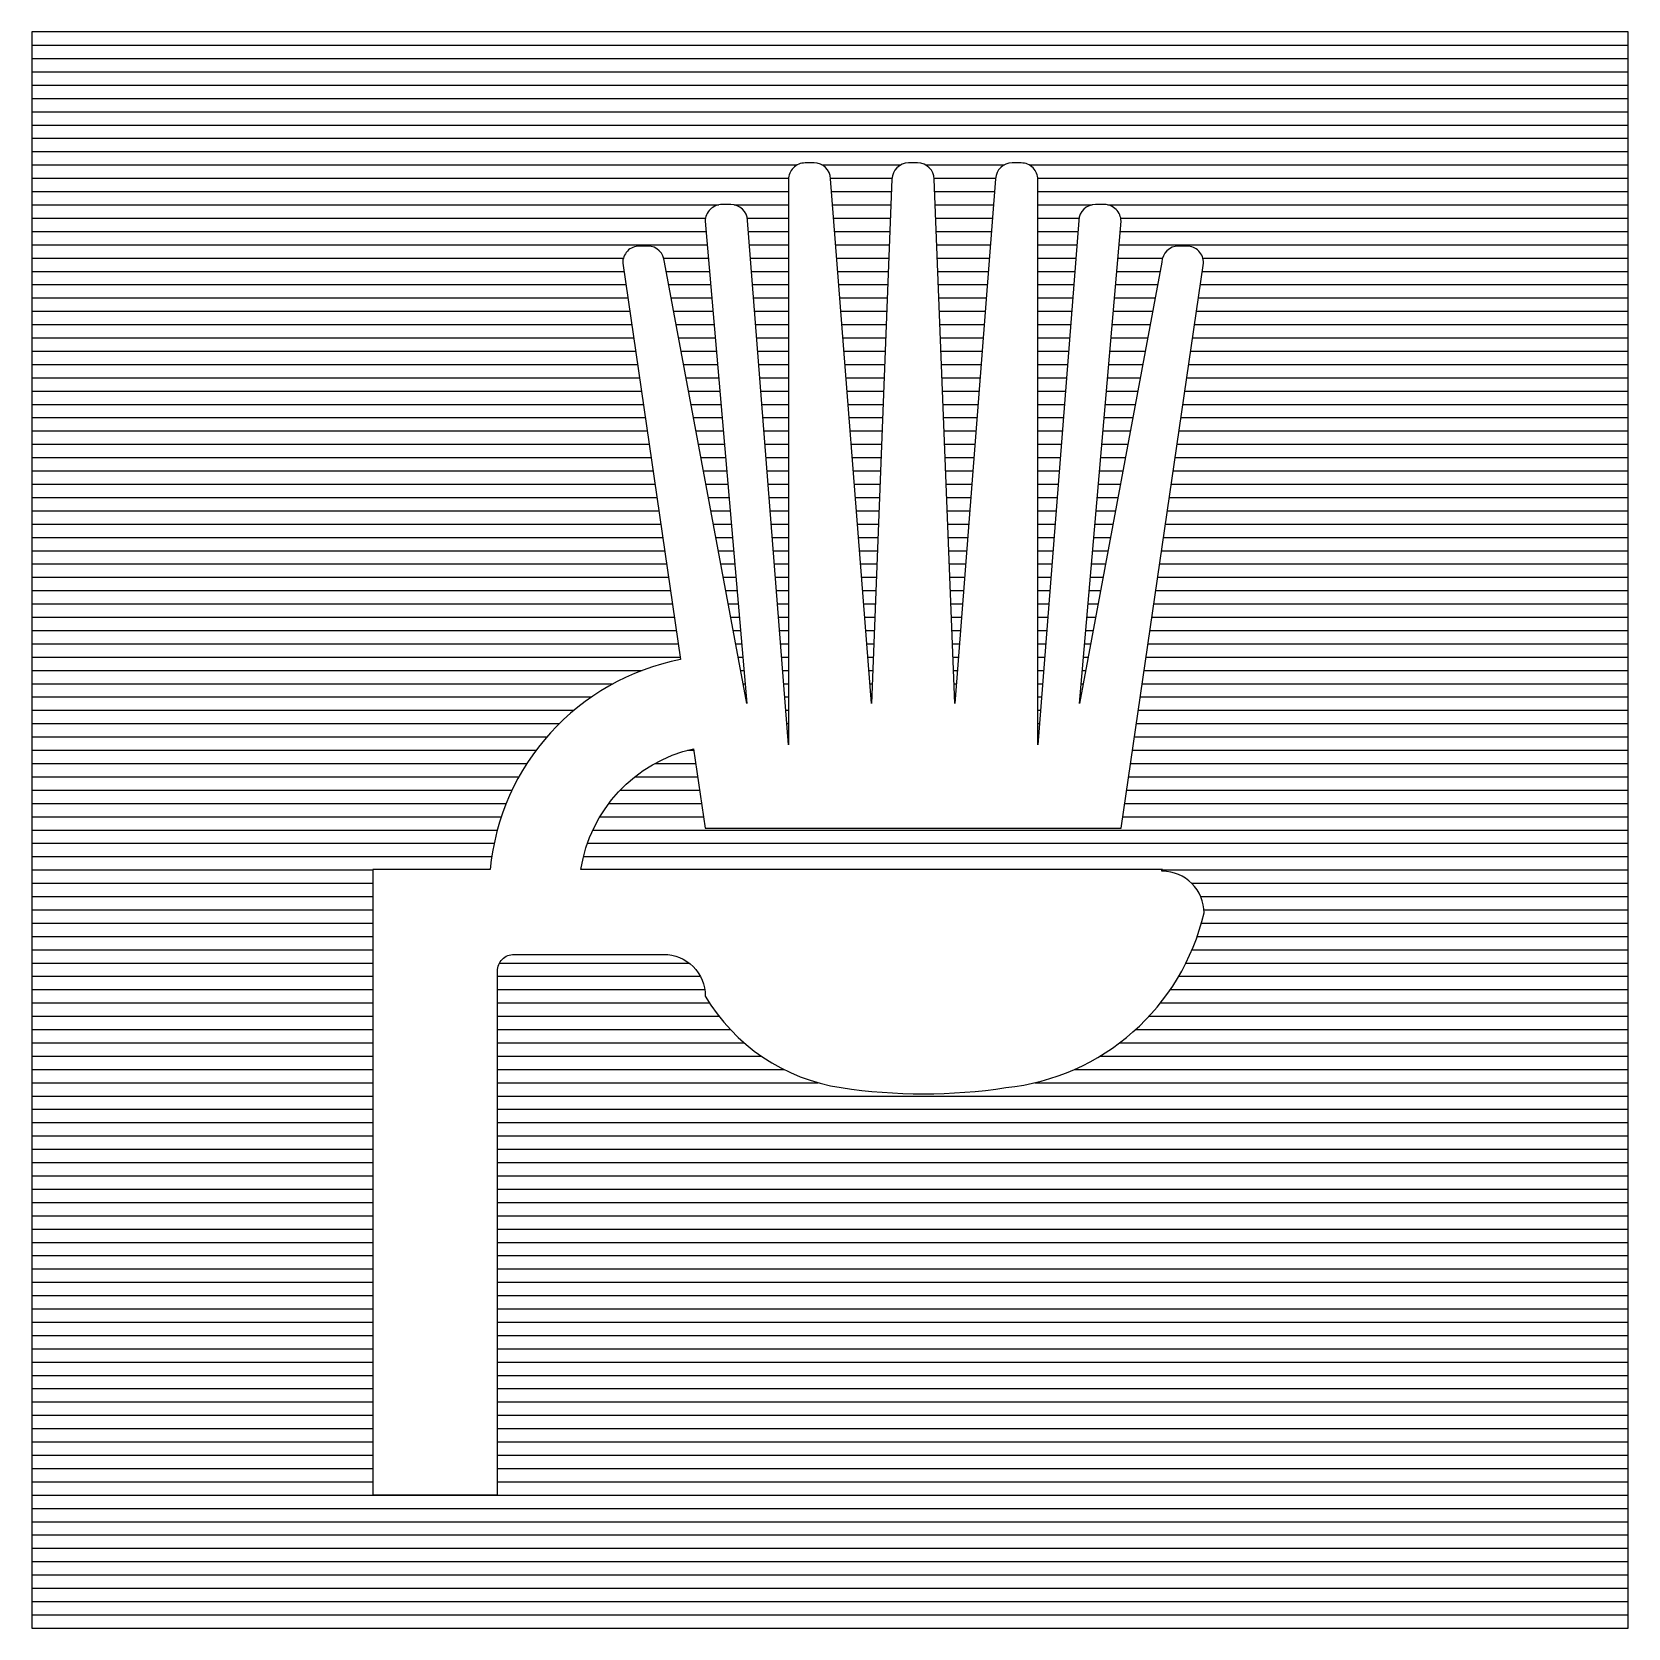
# Model space of a CAD drawing. Extents: x 24 to 36, y 74 to 86.
import ezdxf

# ---------------------------------------------------------------- set-up
doc = ezdxf.new("R2010")
doc.units = 0
doc.layers.get('0').update_dxf_attribs({"linetype": 'CONTINUOUS'})
doc.layers.add('GROEN', color=3, linetype='CONTINUOUS')
doc.layers.add('VEILIG', color=7, linetype='CONTINUOUS')

# ---------------------------------------------------------------- blocks, each defined once
blk = doc.blocks.new('*X')
at = {"color": 0}
for p, q in [((24, 55.9), (36, 55.9)), ((24, 55.8), (36, 55.8)), ((24, 55.7), (36, 55.7)), ((24, 55.6), (36, 55.6)), ((24, 55.5), (36, 55.5)), ((24, 55.4), (36, 55.4)), ((24, 55.3), (36, 55.3)), ((24, 55.2), (36, 55.2)), ((24, 55.1), (36, 55.1)), ((24, 55), (29.753, 55)), ((29.939, 55), (30.532, 55)), ((30.718, 55), (31.311, 55)), ((31.497, 55), (36, 55)), ((24, 54.9), (29.688, 54.9)), ((30.004, 54.9), (30.467, 54.9)), ((30.783, 54.9), (31.246, 54.9)), ((31.562, 54.9), (36, 54.9)), ((24, 54.8), (29.688, 54.8)), ((30.012, 54.8), (30.463, 54.8)), ((30.787, 54.8), (31.238, 54.8)), ((31.563, 54.8), (36, 54.8)), ((24, 54.7), (29.163, 54.7)), ((24, 54.6), (29.065, 54.6)), ((29.28, 54.7), (29.688, 54.7)), ((29.378, 54.6), (29.688, 54.6)), ((30.02, 54.7), (30.459, 54.7)), ((30.028, 54.6), (30.455, 54.6)), ((30.791, 54.7), (31.23, 54.7)), ((30.795, 54.6), (31.222, 54.6)), ((31.563, 54.7), (31.97, 54.7)), ((31.563, 54.6), (31.872, 54.6)), ((32.087, 54.7), (36, 54.7)), ((32.185, 54.6), (36, 54.6)), ((24, 54.5), (29.069, 54.5)), ((29.386, 54.5), (29.688, 54.5)), ((30.035, 54.5), (30.451, 54.5)), ((30.799, 54.5), (31.215, 54.5)), ((31.563, 54.5), (31.864, 54.5)), ((32.181, 54.5), (36, 54.5)), ((24, 54.4), (29.078, 54.4)), ((29.394, 54.4), (29.688, 54.4)), ((30.043, 54.4), (30.447, 54.4)), ((30.803, 54.4), (31.207, 54.4)), ((31.563, 54.4), (31.856, 54.4)), ((32.172, 54.4), (36, 54.4)), ((24, 54.3), (28.447, 54.3)), ((28.75, 54.3), (29.086, 54.3)), ((29.402, 54.3), (29.688, 54.3)), ((30.051, 54.3), (30.443, 54.3)), ((30.807, 54.3), (31.199, 54.3)), ((31.563, 54.3), (31.848, 54.3)), ((32.164, 54.3), (32.5, 54.3)), ((32.803, 54.3), (36, 54.3)), ((24, 54.2), (28.451, 54.2)), ((28.768, 54.2), (29.095, 54.2)), ((29.409, 54.2), (29.688, 54.2)), ((30.059, 54.2), (30.439, 54.2)), ((30.811, 54.2), (31.191, 54.2)), ((31.563, 54.2), (31.841, 54.2)), ((32.155, 54.2), (32.482, 54.2)), ((32.799, 54.2), (36, 54.2)), ((24, 54.1), (28.466, 54.1)), ((24, 54), (28.48, 54)), ((28.786, 54.1), (29.104, 54.1)), ((28.805, 54), (29.112, 54)), ((29.417, 54.1), (29.688, 54.1)), ((29.425, 54), (29.688, 54)), ((30.067, 54.1), (30.435, 54.1)), ((30.075, 54), (30.432, 54)), ((30.815, 54.1), (31.183, 54.1)), ((30.818, 54), (31.175, 54)), ((31.563, 54.1), (31.833, 54.1)), ((31.563, 54), (31.825, 54)), ((32.138, 54), (32.445, 54)), ((32.146, 54.1), (32.464, 54.1)), ((32.77, 54), (36, 54)), ((32.784, 54.1), (36, 54.1)), ((24, 53.9), (28.495, 53.9)), ((28.824, 53.9), (29.121, 53.9)), ((29.433, 53.9), (29.688, 53.9)), ((30.082, 53.9), (30.428, 53.9)), ((30.822, 53.9), (31.168, 53.9)), ((31.563, 53.9), (31.817, 53.9)), ((32.129, 53.9), (32.426, 53.9)), ((32.755, 53.9), (36, 53.9)), ((24, 53.8), (28.509, 53.8)), ((28.842, 53.8), (29.13, 53.8)), ((29.441, 53.8), (29.688, 53.8)), ((30.09, 53.8), (30.424, 53.8)), ((30.826, 53.8), (31.16, 53.8)), ((31.563, 53.8), (31.809, 53.8)), ((32.12, 53.8), (32.408, 53.8)), ((32.741, 53.8), (36, 53.8)), ((24, 53.7), (28.524, 53.7)), ((28.861, 53.7), (29.138, 53.7)), ((29.449, 53.7), (29.688, 53.7)), ((30.098, 53.7), (30.42, 53.7)), ((30.83, 53.7), (31.152, 53.7)), ((31.563, 53.7), (31.801, 53.7)), ((32.112, 53.7), (32.389, 53.7)), ((32.726, 53.7), (36, 53.7)), ((24, 53.6), (28.539, 53.6)), ((28.88, 53.6), (29.147, 53.6)), ((29.456, 53.6), (29.688, 53.6)), ((30.106, 53.6), (30.416, 53.6)), ((30.834, 53.6), (31.144, 53.6)), ((31.563, 53.6), (31.794, 53.6)), ((32.103, 53.6), (32.37, 53.6)), ((32.711, 53.6), (36, 53.6)), ((24, 53.5), (28.553, 53.5)), ((24, 53.4), (28.568, 53.4)), ((28.899, 53.5), (29.155, 53.5)), ((28.917, 53.4), (29.164, 53.4)), ((29.464, 53.5), (29.688, 53.5)), ((29.472, 53.4), (29.688, 53.4)), ((30.114, 53.5), (30.412, 53.5)), ((30.121, 53.4), (30.408, 53.4)), ((30.838, 53.5), (31.136, 53.5)), ((30.842, 53.4), (31.129, 53.4)), ((31.563, 53.5), (31.786, 53.5)), ((31.563, 53.4), (31.778, 53.4)), ((32.086, 53.4), (32.333, 53.4)), ((32.095, 53.5), (32.351, 53.5)), ((32.682, 53.4), (36, 53.4)), ((32.697, 53.5), (36, 53.5)), ((24, 53.3), (28.582, 53.3)), ((28.936, 53.3), (29.173, 53.3)), ((29.48, 53.3), (29.688, 53.3)), ((30.129, 53.3), (30.404, 53.3)), ((30.846, 53.3), (31.121, 53.3)), ((31.563, 53.3), (31.77, 53.3)), ((32.077, 53.3), (32.314, 53.3)), ((32.668, 53.3), (36, 53.3)), ((24, 53.2), (28.597, 53.2)), ((28.955, 53.2), (29.181, 53.2)), ((29.488, 53.2), (29.688, 53.2)), ((30.137, 53.2), (30.4, 53.2)), ((30.85, 53.2), (31.113, 53.2)), ((31.563, 53.2), (31.762, 53.2)), ((32.069, 53.2), (32.295, 53.2)), ((32.653, 53.2), (36, 53.2)), ((24, 53.1), (28.612, 53.1)), ((28.973, 53.1), (29.19, 53.1)), ((29.495, 53.1), (29.688, 53.1)), ((30.145, 53.1), (30.396, 53.1)), ((30.854, 53.1), (31.105, 53.1)), ((31.563, 53.1), (31.755, 53.1)), ((32.06, 53.1), (32.277, 53.1)), ((32.638, 53.1), (36, 53.1)), ((24, 53), (28.626, 53)), ((28.992, 53), (29.198, 53)), ((29.503, 53), (29.688, 53)), ((30.153, 53), (30.392, 53)), ((30.858, 53), (31.097, 53)), ((31.563, 53), (31.747, 53)), ((32.052, 53), (32.258, 53)), ((32.624, 53), (36, 53)), ((24, 52.9), (28.641, 52.9)), ((24, 52.8), (28.656, 52.8)), ((29.011, 52.9), (29.207, 52.9)), ((29.029, 52.8), (29.216, 52.8)), ((29.511, 52.9), (29.688, 52.9)), ((29.519, 52.8), (29.688, 52.8)), ((30.16, 52.9), (30.389, 52.9)), ((30.168, 52.8), (30.385, 52.8)), ((30.861, 52.9), (31.09, 52.9)), ((30.865, 52.8), (31.082, 52.8)), ((31.563, 52.9), (31.739, 52.9)), ((31.563, 52.8), (31.731, 52.8)), ((32.034, 52.8), (32.221, 52.8)), ((32.043, 52.9), (32.239, 52.9)), ((32.594, 52.8), (36, 52.8)), ((32.609, 52.9), (36, 52.9)), ((24, 52.7), (28.67, 52.7)), ((29.048, 52.7), (29.224, 52.7)), ((29.527, 52.7), (29.688, 52.7)), ((30.176, 52.7), (30.381, 52.7)), ((30.869, 52.7), (31.074, 52.7)), ((31.563, 52.7), (31.723, 52.7)), ((32.026, 52.7), (32.202, 52.7)), ((32.58, 52.7), (36, 52.7)), ((24, 52.6), (28.685, 52.6)), ((29.067, 52.6), (29.233, 52.6)), ((29.534, 52.6), (29.688, 52.6)), ((30.184, 52.6), (30.377, 52.6)), ((30.873, 52.6), (31.066, 52.6)), ((31.563, 52.6), (31.716, 52.6)), ((32.017, 52.6), (32.183, 52.6)), ((32.565, 52.6), (36, 52.6)), ((24, 52.5), (28.699, 52.5)), ((29.086, 52.5), (29.242, 52.5)), ((29.542, 52.5), (29.688, 52.5)), ((30.192, 52.5), (30.373, 52.5)), ((30.877, 52.5), (31.058, 52.5)), ((31.563, 52.5), (31.708, 52.5)), ((32.008, 52.5), (32.164, 52.5)), ((32.551, 52.5), (36, 52.5)), ((24, 52.4), (28.714, 52.4)), ((29.104, 52.4), (29.25, 52.4)), ((29.55, 52.4), (29.688, 52.4)), ((30.199, 52.4), (30.369, 52.4)), ((30.881, 52.4), (31.051, 52.4)), ((31.563, 52.4), (31.7, 52.4)), ((32, 52.4), (32.146, 52.4)), ((32.536, 52.4), (36, 52.4)), ((24, 52.3), (28.729, 52.3)), ((24, 52.2), (28.743, 52.2)), ((29.123, 52.3), (29.259, 52.3)), ((29.142, 52.2), (29.267, 52.2)), ((29.558, 52.3), (29.688, 52.3)), ((29.566, 52.2), (29.688, 52.2)), ((30.207, 52.3), (30.365, 52.3)), ((30.215, 52.2), (30.361, 52.2)), ((30.885, 52.3), (31.043, 52.3)), ((30.889, 52.2), (31.035, 52.2)), ((31.563, 52.3), (31.692, 52.3)), ((31.563, 52.2), (31.684, 52.2)), ((31.983, 52.2), (32.108, 52.2)), ((31.991, 52.3), (32.127, 52.3)), ((32.507, 52.2), (36, 52.2)), ((32.521, 52.3), (36, 52.3)), ((24, 52.1), (28.758, 52.1)), ((29.16, 52.1), (29.276, 52.1)), ((29.573, 52.1), (29.688, 52.1)), ((30.223, 52.1), (30.357, 52.1)), ((30.893, 52.1), (31.027, 52.1)), ((31.563, 52.1), (31.677, 52.1)), ((31.974, 52.1), (32.09, 52.1)), ((32.492, 52.1), (36, 52.1)), ((24, 52), (28.772, 52)), ((29.179, 52), (29.285, 52)), ((29.581, 52), (29.688, 52)), ((30.231, 52), (30.353, 52)), ((30.897, 52), (31.019, 52)), ((31.563, 52), (31.669, 52)), ((31.965, 52), (32.071, 52)), ((32.478, 52), (36, 52)), ((24, 51.9), (28.787, 51.9)), ((29.198, 51.9), (29.293, 51.9)), ((29.589, 51.9), (29.688, 51.9)), ((30.239, 51.9), (30.35, 51.9)), ((30.9, 51.9), (31.011, 51.9)), ((31.563, 51.9), (31.661, 51.9)), ((31.957, 51.9), (32.052, 51.9)), ((32.463, 51.9), (36, 51.9)), ((24, 51.8), (28.802, 51.8)), ((29.217, 51.8), (29.302, 51.8)), ((29.597, 51.8), (29.688, 51.8)), ((30.246, 51.8), (30.346, 51.8)), ((30.904, 51.8), (31.004, 51.8)), ((31.563, 51.8), (31.653, 51.8)), ((31.948, 51.8), (32.033, 51.8)), ((32.448, 51.8), (36, 51.8)), ((24, 51.7), (28.816, 51.7)), ((24, 51.6), (28.831, 51.6)), ((29.235, 51.7), (29.311, 51.7)), ((29.254, 51.6), (29.319, 51.6)), ((29.605, 51.7), (29.688, 51.7)), ((29.613, 51.6), (29.688, 51.6)), ((30.254, 51.7), (30.342, 51.7)), ((30.262, 51.6), (30.338, 51.6)), ((30.908, 51.7), (30.996, 51.7)), ((30.912, 51.6), (30.988, 51.6)), ((31.563, 51.7), (31.645, 51.7)), ((31.563, 51.6), (31.637, 51.6)), ((31.931, 51.6), (31.996, 51.6)), ((31.939, 51.7), (32.015, 51.7)), ((32.419, 51.6), (36, 51.6)), ((32.434, 51.7), (36, 51.7)), ((24, 51.5), (28.846, 51.5)), ((29.273, 51.5), (29.328, 51.5)), ((29.62, 51.5), (29.688, 51.5)), ((30.27, 51.5), (30.334, 51.5)), ((30.916, 51.5), (30.98, 51.5)), ((31.563, 51.5), (31.63, 51.5)), ((31.922, 51.5), (31.977, 51.5)), ((32.404, 51.5), (36, 51.5)), ((24, 51.4), (28.86, 51.4)), ((29.291, 51.4), (29.336, 51.4)), ((29.628, 51.4), (29.688, 51.4)), ((30.278, 51.4), (30.33, 51.4)), ((30.92, 51.4), (30.972, 51.4)), ((31.563, 51.4), (31.622, 51.4)), ((31.914, 51.4), (31.959, 51.4)), ((32.39, 51.4), (36, 51.4)), ((24, 51.3), (28.875, 51.3)), ((29.31, 51.3), (29.345, 51.3)), ((29.636, 51.3), (29.688, 51.3)), ((30.285, 51.3), (30.326, 51.3)), ((30.924, 51.3), (30.965, 51.3)), ((31.563, 51.3), (31.614, 51.3)), ((31.905, 51.3), (31.94, 51.3)), ((32.375, 51.3), (36, 51.3)), ((24, 51.2), (28.588, 51.2)), ((29.329, 51.2), (29.354, 51.2)), ((29.644, 51.2), (29.688, 51.2)), ((30.293, 51.2), (30.322, 51.2)), ((30.928, 51.2), (30.957, 51.2)), ((31.563, 51.2), (31.606, 51.2)), ((31.896, 51.2), (31.921, 51.2)), ((32.361, 51.2), (36, 51.2)), ((24, 51.1), (28.37, 51.1)), ((24, 51), (28.207, 51)), ((29.347, 51.1), (29.362, 51.1)), ((29.366, 51), (29.371, 51)), ((29.652, 51.1), (29.688, 51.1)), ((29.659, 51), (29.688, 51)), ((30.301, 51.1), (30.318, 51.1)), ((30.309, 51), (30.314, 51)), ((30.932, 51.1), (30.949, 51.1)), ((30.936, 51), (30.941, 51)), ((31.563, 51.1), (31.598, 51.1)), ((31.563, 51), (31.591, 51)), ((31.879, 51), (31.884, 51)), ((31.888, 51.1), (31.903, 51.1)), ((32.331, 51), (36, 51)), ((32.346, 51.1), (36, 51.1)), ((24, 50.9), (28.075, 50.9)), ((29.667, 50.9), (29.688, 50.9)), ((31.563, 50.9), (31.583, 50.9)), ((32.317, 50.9), (36, 50.9)), ((24, 50.8), (27.966, 50.8)), ((29.675, 50.8), (29.688, 50.8)), ((31.563, 50.8), (31.575, 50.8)), ((32.302, 50.8), (36, 50.8)), ((24, 50.7), (27.872, 50.7)), ((29.683, 50.7), (29.688, 50.7)), ((31.563, 50.7), (31.567, 50.7)), ((32.288, 50.7), (36, 50.7)), ((24, 50.6), (27.792, 50.6)), ((28.929, 50.6), (28.977, 50.6)), ((32.273, 50.6), (36, 50.6)), ((24, 50.5), (27.722, 50.5)), ((24, 50.4), (27.662, 50.4)), ((28.533, 50.4), (29.006, 50.4)), ((28.683, 50.5), (28.992, 50.5)), ((32.244, 50.4), (36, 50.4)), ((32.258, 50.5), (36, 50.5)), ((24, 50.3), (27.61, 50.3)), ((28.423, 50.3), (29.021, 50.3)), ((32.229, 50.3), (36, 50.3)), ((24, 50.2), (27.566, 50.2)), ((28.337, 50.2), (29.035, 50.2)), ((32.215, 50.2), (36, 50.2)), ((24, 50.1), (27.53, 50.1)), ((28.27, 50.1), (29.05, 50.1)), ((32.2, 50.1), (36, 50.1)), ((24, 50), (27.499, 50)), ((28.217, 50), (36, 50)), ((24, 49.9), (27.475, 49.9)), ((24, 49.8), (27.457, 49.8)), ((28.146, 49.8), (36, 49.8)), ((28.176, 49.9), (36, 49.9)), ((24, 49.7), (26.562, 49.7)), ((32.495, 49.7), (36, 49.7)), ((24, 49.6), (26.562, 49.6)), ((32.719, 49.6), (36, 49.6)), ((24, 49.5), (26.562, 49.5)), ((32.787, 49.5), (36, 49.5)), ((24, 49.4), (26.562, 49.4)), ((32.812, 49.4), (36, 49.4)), ((24, 49.3), (26.562, 49.3)), ((24, 49.2), (26.562, 49.2)), ((32.761, 49.2), (36, 49.2)), ((32.793, 49.3), (36, 49.3)), ((24, 49.1), (26.562, 49.1)), ((32.722, 49.1), (36, 49.1)), ((24, 49), (26.562, 49)), ((27.515, 49), (28.941, 49)), ((32.676, 49), (36, 49)), ((24, 48.9), (26.562, 48.9)), ((27.5, 48.9), (29.025, 48.9)), ((32.622, 48.9), (36, 48.9)), ((24, 48.8), (26.562, 48.8)), ((27.5, 48.8), (29.059, 48.8)), ((32.559, 48.8), (36, 48.8)), ((24, 48.7), (26.562, 48.7)), ((24, 48.6), (26.562, 48.6)), ((27.5, 48.7), (29.095, 48.7)), ((27.5, 48.6), (29.166, 48.6)), ((32.399, 48.6), (36, 48.6)), ((32.485, 48.7), (36, 48.7)), ((24, 48.5), (26.562, 48.5)), ((27.5, 48.5), (29.252, 48.5)), ((32.298, 48.5), (36, 48.5)), ((24, 48.4), (26.562, 48.4)), ((27.5, 48.4), (29.355, 48.4)), ((32.177, 48.4), (36, 48.4)), ((24, 48.3), (26.562, 48.3)), ((27.5, 48.3), (29.484, 48.3)), ((32.03, 48.3), (36, 48.3)), ((24, 48.2), (26.562, 48.2)), ((27.5, 48.2), (29.653, 48.2)), ((31.837, 48.2), (36, 48.2)), ((24, 48.1), (26.562, 48.1)), ((24, 48), (26.562, 48)), ((27.5, 48.1), (29.912, 48.1)), ((27.5, 48), (36, 48)), ((31.54, 48.1), (36, 48.1)), ((24, 47.9), (26.562, 47.9)), ((27.5, 47.9), (36, 47.9)), ((24, 47.8), (26.562, 47.8)), ((27.5, 47.8), (36, 47.8)), ((24, 47.7), (26.562, 47.7)), ((27.5, 47.7), (36, 47.7)), ((24, 47.6), (26.562, 47.6)), ((27.5, 47.6), (36, 47.6)), ((24, 47.5), (26.562, 47.5)), ((24, 47.4), (26.562, 47.4)), ((27.5, 47.5), (36, 47.5)), ((27.5, 47.4), (36, 47.4)), ((24, 47.3), (26.562, 47.3)), ((27.5, 47.3), (36, 47.3)), ((24, 47.2), (26.562, 47.2)), ((27.5, 47.2), (36, 47.2)), ((24, 47.1), (26.562, 47.1)), ((27.5, 47.1), (36, 47.1)), ((24, 47), (26.562, 47)), ((27.5, 47), (36, 47)), ((24, 46.9), (26.562, 46.9)), ((24, 46.8), (26.562, 46.8)), ((27.5, 46.9), (36, 46.9)), ((27.5, 46.8), (36, 46.8)), ((24, 46.7), (26.562, 46.7)), ((27.5, 46.7), (36, 46.7)), ((24, 46.6), (26.562, 46.6)), ((27.5, 46.6), (36, 46.6)), ((24, 46.5), (26.562, 46.5)), ((27.5, 46.5), (36, 46.5)), ((24, 46.4), (26.562, 46.4)), ((27.5, 46.4), (36, 46.4)), ((24, 46.3), (26.562, 46.3)), ((24, 46.2), (26.562, 46.2)), ((27.5, 46.3), (36, 46.3)), ((27.5, 46.2), (36, 46.2)), ((24, 46.1), (26.562, 46.1)), ((27.5, 46.1), (36, 46.1)), ((24, 46), (26.562, 46)), ((27.5, 46), (36, 46)), ((24, 45.9), (26.562, 45.9)), ((27.5, 45.9), (36, 45.9)), ((24, 45.8), (26.562, 45.8)), ((27.5, 45.8), (36, 45.8)), ((24, 45.7), (26.562, 45.7)), ((24, 45.6), (26.562, 45.6)), ((27.5, 45.7), (36, 45.7)), ((27.5, 45.6), (36, 45.6)), ((24, 45.5), (26.562, 45.5)), ((27.5, 45.5), (36, 45.5)), ((24, 45.4), (26.562, 45.4)), ((27.5, 45.4), (36, 45.4)), ((24, 45.3), (26.562, 45.3)), ((27.5, 45.3), (36, 45.3)), ((24, 45.2), (26.562, 45.2)), ((27.5, 45.2), (36, 45.2)), ((24, 45.1), (26.562, 45.1)), ((24, 45), (36, 45)), ((27.5, 45.1), (36, 45.1)), ((24, 44.9), (36, 44.9)), ((24, 44.8), (36, 44.8)), ((24, 44.7), (36, 44.7)), ((24, 44.6), (36, 44.6)), ((24, 44.5), (36, 44.5)), ((24, 44.4), (36, 44.4)), ((24, 44.3), (36, 44.3)), ((24, 44.2), (36, 44.2)), ((24, 44.1), (36, 44.1)), ((24, 44), (36, 44))]:
    blk.add_line(p, q, dxfattribs=at)

msp = doc.modelspace()

# ---------------------------------------------------------------- linework, layer by layer
at = {"layer": 'VEILIG', "color": 0}
for p, q in [((24, 86), (24, 74)), ((36, 86), (24, 86)), ((36, 74), (36, 86)), ((24, 74), (36, 74))]:
    msp.add_line(p, q, dxfattribs=at)
msp.add_lwpolyline([(32.5, 79.702), (28.127, 79.702, -0.308058), (28.975, 80.611), (29.062, 80.015), (32.188, 80.015), (32.808, 84.261, 0.424709), (32.683, 84.39), (32.62, 84.39, 0.402998), (32.495, 84.27), (31.875, 80.952), (32.188, 84.577, 0.414214), (32.063, 84.702), (31.995, 84.702, 0.402998), (31.87, 84.582), (31.563, 80.64), (31.563, 84.89, 0.414214), (31.438, 85.015), (31.37, 85.015, 0.402998), (31.245, 84.895), (30.938, 80.952), (30.784, 84.892, 0.408593), (30.659, 85.015), (30.591, 85.015, 0.408593), (30.466, 84.892), (30.313, 80.952), (30.005, 84.895, 0.402998), (29.88, 85.015), (29.813, 85.015, 0.414214), (29.688, 84.89), (29.688, 80.64), (29.38, 84.582, 0.402998), (29.255, 84.702), (29.188, 84.702, 0.414214), (29.062, 84.577), (29.375, 80.952), (28.755, 84.27, 0.402998), (28.63, 84.39), (28.567, 84.39, 0.424709), (28.442, 84.261), (28.877, 81.282, 0.332247), (27.445, 79.702), (26.562, 79.702), (26.562, 75.002), (27.5, 75.002), (27.5, 78.94, -0.414214), (27.625, 79.065), (28.75, 79.065, -0.414214), (29.062, 78.752, 0.226028), (30.084, 78.063, 0.074724), (31.323, 78.063, 0.319879), (32.812, 79.377, 0.414214), (32.5, 79.69, -1)], format="xyb", close=True, dxfattribs=at)

# ---------------------------------------------------------------- block references
at = {"layer": 'GROEN', "color": 0}
msp.add_blockref('*X', (0, 30), dxfattribs=at)

doc.saveas('drawing.dxf')
